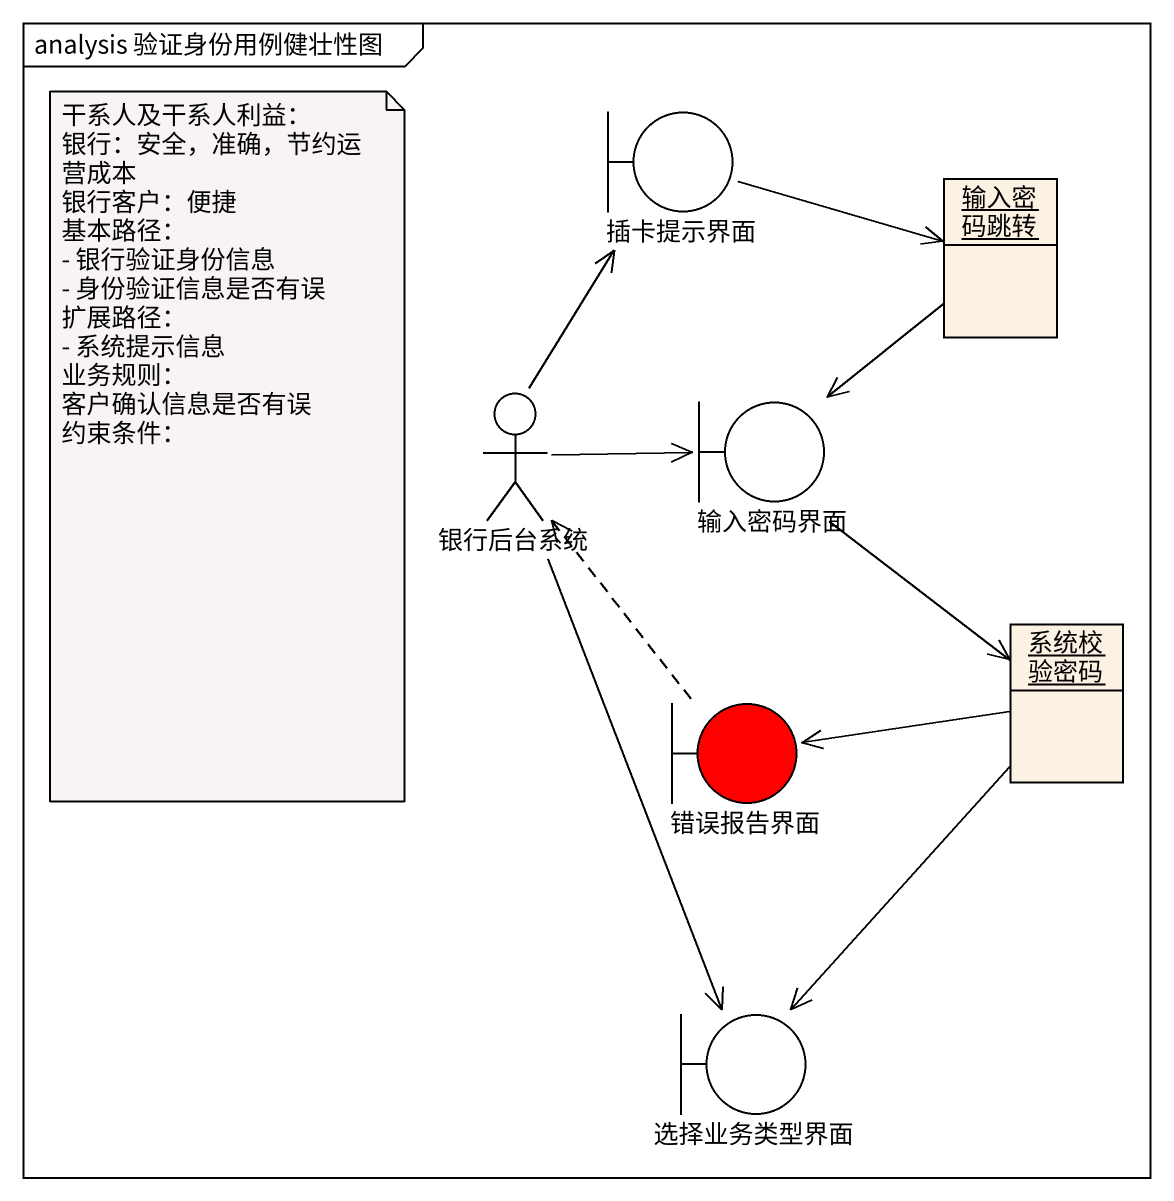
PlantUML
@startuml
mainframe analysis 验证身份用例健壮性图
allowmixing
hide circle
hide empty members
boundary 插卡提示界面
object 输入密码跳转
actor 银行后台系统
boundary 输入密码界面
boundary 错误报告界面 #FF0000
object 系统校验密码
boundary 选择业务类型界面
插卡提示界面 -right-> 输入密码跳转
输入密码跳转 --> 输入密码界面
银行后台系统 -up-> 插卡提示界面
银行后台系统 -right-> 输入密码界面
银行后台系统 --> 选择业务类型界面
输入密码界面 --> 系统校验密码
错误报告界面 .up.> 银行后台系统
系统校验密码 -left-> 错误报告界面
系统校验密码 --> 选择业务类型界面
note as N1
  干系人及干系人利益：
  银行：安全，准确，节约运营成本
  银行客户：便捷
  基本路径：
  - 银行验证身份信息
  - 身份验证信息是否有误
  扩展路径：
  - 系统提示信息
  业务规则：
  客户确认信息是否有误
  约束条件：
end note
@enduml
